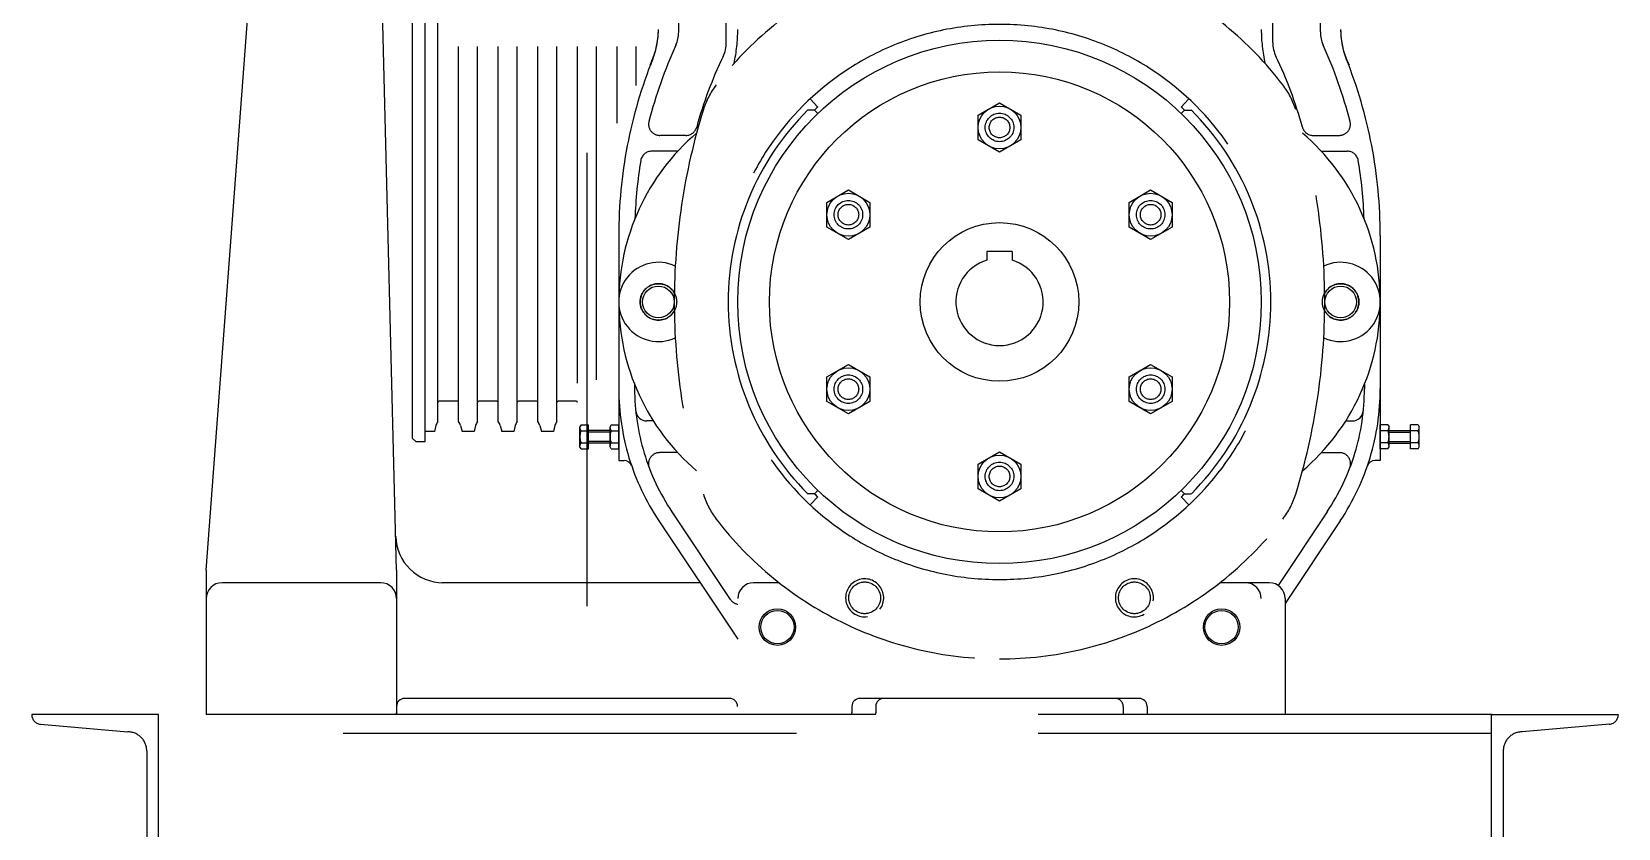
# Model space of a CAD drawing. Header units: millimetres. Extents: x 11948722 to 13111668, y -10771712 to -10232988.
# Drawn here: x 12275232 to 12276020, y -10539106 to -10538711 of the extents above; entities that cross this region are included whole.
import ezdxf

# ---------------------------------------------------------------- set-up
doc = ezdxf.new("R2010")
doc.units = ezdxf.units.MM
doc.header["$LTSCALE"] = 150
doc.header["$MEASUREMENT"] = 0
for name, pattern in [('CENTER', [50.8, 31.75, -6.35, 6.35, -6.35]), ('HID', [2.3, 1.5, -0.8]), ('HIDDEN', [2, 1, -1])]:
    doc.linetypes.add(name, pattern=pattern)
doc.layers.get('0').update_dxf_attribs({"linetype": 'CONTINUOUS'})
doc.layers.get('Defpoints').update_dxf_attribs({"color": 117, "linetype": 'CONTINUOUS'})
for name, color, linetype in [('1', 1, 'CONTINUOUS'), ('2', 4, 'HIDDEN'), ('3', 1, 'CENTER'), ('7', 5, 'CONTINUOUS'), ('B1', 6, 'CONTINUOUS'), ('C2', 3, 'CONTINUOUS'), ('D', 1, 'CONTINUOUS'), ('elev', 8, 'HID')]:
    doc.layers.add(name, color=color, linetype=linetype)

# ---------------------------------------------------------------- blocks, each defined once
blk = doc.blocks.new('A$C1C387044')
at = {"color": 8}
for p, q in [((194.17, -1327.01), (204.8, -1320.87)), ((204.8, -1320.87), (215.44, -1327.01)), ((194.17, -1339.29), (194.17, -1327.01)), ((215.44, -1327.01), (215.44, -1339.29)), ((204.8, -1345.43), (194.17, -1339.29)), ((215.44, -1339.29), (204.8, -1345.43)), ((119.13, -1370.34), (129.76, -1364.2)), ((119.13, -1382.62), (119.13, -1370.34)), ((129.76, -1364.2), (140.4, -1370.34)), ((140.4, -1370.34), (140.4, -1382.62)), ((269.21, -1370.34), (279.84, -1364.2)), ((269.21, -1382.62), (269.21, -1370.34)), ((279.84, -1364.2), (290.47, -1370.34)), ((290.47, -1370.34), (290.47, -1382.62)), ((129.76, -1388.76), (119.13, -1382.62)), ((140.4, -1382.62), (129.76, -1388.76)), ((279.84, -1388.76), (269.21, -1382.62)), ((290.47, -1382.62), (279.84, -1388.76)), ((119.13, -1456.98), (129.76, -1450.84)), ((119.13, -1469.26), (119.13, -1456.98)), ((129.76, -1450.84), (140.4, -1456.98)), ((140.4, -1456.98), (140.4, -1469.26)), ((269.21, -1456.98), (279.84, -1450.84)), ((269.21, -1469.26), (269.21, -1456.98)), ((279.84, -1450.84), (290.47, -1456.98)), ((290.47, -1456.98), (290.47, -1469.26)), ((129.76, -1475.4), (119.13, -1469.26)), ((140.4, -1469.26), (129.76, -1475.4)), ((279.84, -1475.4), (269.21, -1469.26)), ((290.47, -1469.26), (279.84, -1475.4)), ((-2.97, -1480.84), (0.79, -1480.84)), ((-2.97, -1480.84), (0.79, -1480.84)), ((0.79, -1492.67), (0.79, -1480.84)), ((0.79, -1492.67), (0.79, -1480.84)), ((11.99, -1480.84), (15.75, -1480.84)), ((11.99, -1480.84), (15.75, -1480.84)), ((15.75, -1492.67), (15.75, -1480.84)), ((15.75, -1492.67), (15.75, -1480.84)), ((397.61, -1480.84), (393.85, -1480.84)), ((393.85, -1492.67), (393.85, -1480.84)), ((412.58, -1480.84), (408.82, -1480.84)), ((408.82, -1492.67), (408.82, -1480.84)), ((-3.54, -1491.68), (-3.54, -1481.83)), ((-3.54, -1491.68), (-3.54, -1481.83)), ((-2.97, -1483.8), (0.79, -1483.8)), ((-2.97, -1483.8), (0.79, -1483.8)), ((11.42, -1491.68), (11.42, -1481.83)), ((11.42, -1491.68), (11.42, -1481.83)), ((11.99, -1483.8), (15.75, -1483.8)), ((11.99, -1483.8), (15.75, -1483.8)), ((397.61, -1483.8), (393.85, -1483.8)), ((398.18, -1491.68), (398.18, -1481.83)), ((412.58, -1483.8), (408.82, -1483.8)), ((413.15, -1491.68), (413.15, -1481.83)), ((-2.97, -1489.71), (0.79, -1489.71)), ((-2.97, -1489.71), (0.79, -1489.71)), ((-2.97, -1492.67), (0.79, -1492.67)), ((-2.97, -1492.67), (0.79, -1492.67)), ((11.99, -1489.71), (15.75, -1489.71)), ((11.99, -1489.71), (15.75, -1489.71)), ((11.99, -1492.67), (15.75, -1492.67)), ((11.99, -1492.67), (15.75, -1492.67)), ((194.17, -1500.31), (204.8, -1494.17)), ((204.8, -1494.17), (215.44, -1500.31)), ((397.61, -1489.71), (393.85, -1489.71)), ((397.61, -1492.67), (393.85, -1492.67)), ((412.58, -1489.71), (408.82, -1489.71)), ((412.58, -1492.67), (408.82, -1492.67)), ((194.17, -1512.59), (194.17, -1500.31)), ((215.44, -1500.31), (215.44, -1512.59)), ((204.8, -1518.73), (194.17, -1512.59)), ((215.44, -1512.59), (204.8, -1518.73))]:
    blk.add_line(p, q, dxfattribs=at)
for centre, radius in [((204.8, -1333.15), 7.09), ((204.8, -1333.15), 5.12), ((129.76, -1376.48), 7.09), ((279.84, -1376.48), 7.09), ((129.76, -1376.48), 5.12), ((279.84, -1376.48), 5.12), ((129.76, -1463.12), 7.09), ((279.84, -1463.12), 7.09), ((129.76, -1463.12), 5.12), ((279.84, -1463.12), 5.12), ((204.8, -1506.45), 7.09), ((204.8, -1506.45), 5.12)]:
    blk.add_circle(centre, radius, dxfattribs=at)
for centre, radius, start, end in [((-1.35, -1482.32), 2.2, 180, 222.2455), ((-1.35, -1482.32), 2.2, 180, 222.2455), ((4.39, -1486.75), 7.94, 158.13455, 201.86545), ((4.39, -1486.75), 7.94, 158.13455, 201.86545), ((13.62, -1482.32), 2.2, 180, 222.2455), ((13.62, -1482.32), 2.2, 180, 222.2455), ((19.36, -1486.75), 7.94, 158.13455, 201.86545), ((19.36, -1486.75), 7.94, 158.13455, 201.86545), ((395.98, -1482.32), 2.2, 317.7545, 0), ((390.24, -1486.75), 7.94, 338.13455, 21.86545), ((410.95, -1482.32), 2.2, 317.7545, 0), ((405.21, -1486.75), 7.94, 338.13455, 21.86545), ((-1.35, -1491.19), 2.2, 137.7545, 180), ((-1.35, -1491.19), 2.2, 137.7545, 180), ((13.62, -1491.19), 2.2, 137.7545, 180), ((13.62, -1491.19), 2.2, 137.7545, 180), ((395.98, -1491.19), 2.2, 0, 42.2455), ((410.95, -1491.19), 2.2, 0, 42.2455)]:
    blk.add_arc(centre, radius, start, end, dxfattribs=at)
at = {"layer": '1', "color": 8}
for p, q in [((-189.05, -1552.92), (-165.42, -1238.63)), ((-94.52, -1552.92), (-102.4, -1238.63)), ((15.75, -1393.77), (15.75, -1442.31)), ((211.1, -1394.75), (198.5, -1394.75)), ((198.5, -1394.75), (198.5, -1399.08)), ((211.1, -1394.75), (211.1, -1399.08)), ((-2.97, -1480.84), (-3.54, -1481.83)), ((-2.97, -1480.84), (-3.54, -1481.83)), ((11.99, -1480.84), (11.42, -1481.83)), ((11.99, -1480.84), (11.42, -1481.83)), ((15.75, -1474.94), (15.75, -1498.57)), ((15.75, -1474.94), (15.75, -1498.57)), ((393.85, -1474.94), (393.85, -1498.57)), ((397.61, -1480.84), (398.18, -1481.83)), ((412.58, -1480.84), (413.15, -1481.83)), ((-2.97, -1492.67), (-3.54, -1491.68)), ((-2.97, -1492.67), (-3.54, -1491.68)), ((11.99, -1492.67), (11.42, -1491.68)), ((11.99, -1492.67), (11.42, -1491.68)), ((397.61, -1492.67), (398.18, -1491.68)), ((412.58, -1492.67), (413.15, -1491.68)), ((-189.05, -1552.92), (-189.05, -1624.6)), ((-102.4, -1559.22), (-181.17, -1559.22)), ((-94.52, -1552.92), (-94.52, -1624.6)), ((56.14, -1559.22), (-72.08, -1559.22)), ((95.38, -1559.22), (82.71, -1559.22)), ((338.71, -1559.22), (314.22, -1559.22)), ((346.59, -1567.1), (346.59, -1624.6)), ((70.81, -1616.72), (-90.59, -1616.72)), ((131.55, -1620.66), (131.55, -1623.81)), ((274.12, -1616.72), (135.48, -1616.72)), ((143.36, -1620.66), (143.36, -1623.81)), ((266.24, -1620.66), (266.24, -1623.81)), ((278.06, -1620.66), (278.06, -1623.81)), ((-94.6, -1624.6), (-189.05, -1624.6)), ((143.28, -1624.6), (74.75, -1624.6)), ((143.28, -1624.6), (74.83, -1624.6)), ((322.88, -1624.6), (266.32, -1624.6)), ((346.59, -1624.6), (266.32, -1624.6))]:
    blk.add_line(p, q, dxfattribs=at)
for centre, radius in [((204.8, -1419.8), 39.38), ((35.45, -1419.8), 7.88), ((35.45, -1419.8), 7.88), ((374.16, -1419.8), 7.88), ((374.16, -1419.8), 7.88), ((94.52, -1581.28), 9.06), ((94.52, -1581.28), 8.27), ((315.08, -1581.28), 9.06), ((315.08, -1581.28), 8.27)]:
    blk.add_circle(centre, radius, dxfattribs=at)
for centre, radius, start, end in [((204.8, -1419.8), 21.66, 106.91239, 73.08761), ((-71.36, -1535.59), 23.63, 181.57366, 270), ((-181.17, -1567.1), 7.88, 90, 180), ((-102.4, -1567.1), 7.88, 0, 90), ((82.71, -1567.1), 7.88, 90, 180), ((326.9, -1567.1), 7.88, 0, 90), ((338.71, -1567.1), 7.88, 0, 90), ((-90.59, -1620.66), 3.94, 90, 180), ((70.81, -1620.66), 3.94, 0, 90), ((135.48, -1620.66), 3.94, 90, 180), ((147.3, -1620.66), 3.94, 90, 180), ((262.3, -1620.66), 3.94, 0, 90), ((274.12, -1620.66), 3.94, 0, 90), ((-98.46, -1623.81), 3.94, 348.46304, 0), ((127.61, -1623.81), 3.94, 348.46304, 0), ((139.42, -1623.81), 3.94, 348.46304, 0), ((270.18, -1623.81), 3.94, 180, 191.53696), ((282, -1623.81), 3.94, 180, 191.53696)]:
    blk.add_arc(centre, radius, start, end, dxfattribs=at)
at = {"layer": '2', "color": 8}
for centre, radius, start, end in [((204.8, -1419.8), 177.23, 90, 142.5353), ((204.8, -1419.8), 177.23, 37.4647, 90), ((204.8, -1419.8), 137.85, 90, 270), ((204.8, -1419.8), 137.85, 270, 90), ((95.39, -1335.95), 39.38, 142.5353, 162.8012), ((314.22, -1335.95), 39.38, 17.1988, 37.4647), ((314.22, -1335.95), 39.38, 17.1988, 37.4647), ((366.28, -1419.8), 322.96, 162.8012, 197.1988), ((43.32, -1419.8), 322.96, 342.8012, 17.1988), ((95.39, -1503.65), 39.38, 197.1988, 217.4647), ((314.22, -1503.65), 39.38, 322.5353, 342.8012), ((204.8, -1419.8), 177.23, 217.4647, 270), ((204.8, -1419.8), 177.23, 270, 322.5353)]:
    blk.add_arc(centre, radius, start, end, dxfattribs=at)
at = {"layer": '3', "color": 8}
for p, q in [((49.13, -1337.09), (36.09, -1337.09)), ((360.48, -1337.09), (373.51, -1337.09)), ((44.91, -1344.97), (32.12, -1344.97)), ((364.7, -1344.97), (377.48, -1344.97)), ((15.75, -1386.8), (15.75, -1498.57)), ((393.85, -1386.8), (393.85, -1498.57)), ((23.63, -1460.73), (23.63, -1462.89)), ((385.97, -1460.73), (385.97, -1462.89)), ((11.42, -1483.6), (0.79, -1483.6)), ((11.42, -1483.6), (0.79, -1483.6)), ((398.18, -1483.6), (408.82, -1483.6)), ((11.42, -1489.91), (0.79, -1489.91)), ((11.42, -1489.91), (0.79, -1489.91)), ((45.03, -1494.63), (35.99, -1494.63)), ((364.57, -1494.63), (373.61, -1494.63)), ((398.18, -1489.91), (408.82, -1489.91)), ((42.17, -1524.09), (71.15, -1567.53)), ((367.43, -1524.09), (343.1, -1560.56)), ((35.62, -1528.46), (74.83, -1587.24)), ((373.99, -1528.46), (346.59, -1569.53))]:
    blk.add_line(p, q, dxfattribs=at)
for centre, radius in [((35.45, -1419.8), 9.06), ((374.16, -1419.8), 9.06), ((137.85, -1566.74), 7.88), ((271.76, -1566.74), 7.88)]:
    blk.add_circle(centre, radius, dxfattribs=at)
for centre, radius, start, end in [((-3.94, -1284.47), 39.38, 333.43495, 0), ((-3.94, -1284.47), 39.38, 338.21321, 0), ((-3.94, -1284.47), 78.77, 347.66623, 0), ((413.54, -1284.47), 78.77, 180, 192.33377), ((413.54, -1284.47), 39.38, 180, 201.78679), ((413.54, -1284.47), 39.38, 180, 206.56505), ((252.06, -1386.8), 236.31, 158.21321, 180), ((252.06, -1386.8), 228.43, 155.55585, 165.65827), ((252.06, -1386.8), 204.8, 154.25832, 164.77867), ((157.54, -1386.8), 204.8, 15.22133, 25.74168), ((157.54, -1386.8), 228.43, 14.34173, 24.44415), ((157.54, -1386.8), 236.31, 0, 21.78679), ((36.09, -1331.58), 5.51, 165.65827, 270), ((373.51, -1331.58), 5.51, 270, 14.34173), ((49.13, -1331.58), 5.51, 270, 344.77867), ((360.48, -1331.58), 5.51, 195.22133, 270), ((32.12, -1350.48), 5.51, 90, 170.6248), ((44.91, -1350.48), 5.51, 88.74229, 90), ((364.7, -1350.48), 5.51, 90, 91.25771), ((377.48, -1350.48), 5.51, 9.3752, 90), ((252.06, -1386.8), 228.43, 170.6248, 177.91741), ((157.54, -1386.8), 228.43, 2.08259, 9.3752), ((35.45, -1419.8), 9.06, 28.82612, 331.17388), ((35.45, -1419.8), 9.06, 28.82612, 331.17388), ((374.16, -1419.8), 9.06, 209.20216, 150.79784), ((374.16, -1419.8), 9.06, 209.20216, 150.79784), ((133.91, -1462.89), 118.15, 180, 213.70735), ((133.91, -1462.89), 110.28, 180, 213.70735), ((275.69, -1462.89), 110.28, 326.29265, 0), ((275.69, -1462.89), 118.15, 326.29265, 0), ((35.99, -1500.15), 5.51, 90, 200.82987), ((373.61, -1500.15), 5.51, 339.17013, 90), ((137.85, -1566.74), 9.45, 323.21038, 278.70456), ((271.76, -1566.74), 9.45, 350.54683, 300.55895), ((75.74, -1564.47), 5.51, 213.70735, 260.54092)]:
    blk.add_arc(centre, radius, start, end, dxfattribs=at)
at = {"layer": '7', "color": 8}
for p, q in [((11.42, -1484.39), (0.79, -1484.39)), ((11.42, -1484.39), (0.79, -1484.39)), ((398.18, -1484.39), (408.82, -1484.39)), ((11.42, -1489.12), (0.79, -1489.12)), ((11.42, -1489.12), (0.79, -1489.12)), ((398.18, -1489.12), (408.82, -1489.12))]:
    blk.add_line(p, q, dxfattribs=at)
at = {"layer": 'B1', "color": 8}
for p, q in [((114.55, -1323.02), (110.79, -1318.99)), ((295.05, -1323.02), (298.81, -1318.99)), ((113, -1324.49), (109.62, -1324.49)), ((114.67, -1326.16), (113, -1324.49)), ((294.93, -1326.16), (296.6, -1324.49)), ((296.6, -1324.49), (299.98, -1324.49)), ((113, -1515.11), (109.62, -1515.11)), ((114.55, -1516.58), (110.79, -1520.62)), ((114.67, -1513.44), (113, -1515.11)), ((294.93, -1513.44), (296.6, -1515.11)), ((295.05, -1516.58), (298.81, -1520.62)), ((296.6, -1515.11), (299.98, -1515.11))]:
    blk.add_line(p, q, dxfattribs=at)
for centre, radius, start, end in [((204.8, -1419.8), 132.33, 133, 133.92586), ((204.8, -1419.8), 132.33, 46.07414, 47), ((204.8, -1419.8), 134.7, 134.95983, 225), ((204.8, -1419.8), 134.7, 315, 45.04017), ((126.03, -1419.8), 110.28, 130.51071, 180), ((283.57, -1419.8), 110.28, 0, 49.48929), ((126.03, -1419.8), 110.28, 180, 229.48929), ((283.57, -1419.8), 110.28, 310.51071, 0), ((204.8, -1419.8), 132.33, 226.07414, 227), ((204.8, -1419.8), 132.33, 313, 313.92586)]:
    blk.add_arc(centre, radius, start, end, dxfattribs=at)
at = {"layer": 'C2', "color": 8}
for p, q in [((-86.65, -1487.54), (-86.65, -1279.06)), ((-80.35, -1489.12), (-80.35, -1279.06)), ((-74.04, -1479.14), (-74.04, -1279.06)), ((-63.8, -1479.14), (-63.8, -1292.9)), ((-54.35, -1479.14), (-54.35, -1292.9)), ((-44.11, -1479.14), (-44.11, -1292.9)), ((-34.66, -1479.14), (-34.66, -1292.9)), ((-24.42, -1479.14), (-24.42, -1292.9)), ((-14.97, -1479.14), (-14.97, -1292.9)), ((-4.73, -1460.12), (-4.73, -1292.9)), ((4.73, -1458.42), (4.73, -1292.9)), ((14.97, -1331.1), (14.97, -1292.9)), ((24.42, -1312.27), (24.42, -1292.9)), ((-64.43, -1469.03), (-73.41, -1469.03)), ((-44.74, -1469.03), (-53.72, -1469.03)), ((-25.05, -1469.03), (-34.03, -1469.03)), ((-5.36, -1469.03), (-14.34, -1469.03)), ((-85.07, -1489.12), (-86.65, -1487.54)), ((-75.79, -1484.08), (-80.35, -1484.08)), ((-75.01, -1481.19), (-75.79, -1484.08)), ((-62.84, -1481.19), (-62.06, -1484.08)), ((-56.09, -1484.08), (-62.06, -1484.08)), ((-55.32, -1481.19), (-56.09, -1484.08)), ((-43.14, -1481.19), (-42.37, -1484.08)), ((-36.4, -1484.08), (-42.37, -1484.08)), ((-35.63, -1481.19), (-36.4, -1484.08)), ((-23.45, -1481.19), (-22.68, -1484.08)), ((-16.71, -1484.08), (-22.68, -1484.08)), ((-15.93, -1481.19), (-16.71, -1484.08)), ((-85.07, -1489.12), (-80.35, -1489.12))]:
    blk.add_line(p, q, dxfattribs=at)
for radius in [129.97, 114.22]:
    blk.add_circle((204.8, -1419.8), radius, dxfattribs=at)
for centre, radius, start, end in [((-73.41, -1469.66), 0.63, 90, 180), ((-64.43, -1469.66), 0.63, 0, 90), ((-53.72, -1469.66), 0.63, 90, 180), ((-44.74, -1469.66), 0.63, 0, 90), ((-34.03, -1469.66), 0.63, 90, 180), ((-25.05, -1469.66), 0.63, 0, 90), ((-14.34, -1469.66), 0.63, 90, 180), ((-5.36, -1469.66), 0.63, 0, 90), ((-68.92, -1482.82), 6.3, 144.34091, 165), ((-68.92, -1482.82), 6.3, 15, 35.65909), ((-49.23, -1482.82), 6.3, 144.34091, 165), ((-49.23, -1482.82), 6.3, 15, 35.65909), ((-29.54, -1482.82), 6.3, 144.34091, 165), ((-29.54, -1482.82), 6.3, 15, 35.65909), ((-9.85, -1482.82), 6.3, 144.34091, 165)]:
    blk.add_arc(centre, radius, start, end, dxfattribs=at)
at = {"layer": 'D', "color": 8}
for p, q in [((45.52, -1285.75), (45.52, -1279.59)), ((69.15, -1291.01), (69.15, -1279.59)), ((340.45, -1291.01), (340.45, -1279.59)), ((364.08, -1285.75), (364.08, -1279.59)), ((32.91, -1478.88), (29.67, -1478.88)), ((376.69, -1478.88), (379.93, -1478.88)), ((15.75, -1498.57), (18.42, -1498.57)), ((393.85, -1498.57), (391.18, -1498.57))]:
    blk.add_line(p, q, dxfattribs=at)
for centre in [(204.8, -1333.15), (129.76, -1376.48), (279.84, -1376.48), (129.76, -1463.12), (279.84, -1463.12), (204.8, -1506.45)]:
    blk.add_circle(centre, 10.63, dxfattribs=at)
for centre, radius, start, end in [((29.76, -1285.75), 15.75, 335.55585, 0), ((53.4, -1291.01), 15.75, 334.25832, 0), ((53.4, -1291.01), 15.75, 334.25832, 0), ((356.21, -1291.01), 15.75, 180, 205.74168), ((379.84, -1285.75), 15.75, 180, 204.44415), ((35.45, -1419.8), 19.69, 64.84934, 295.15066), ((374.16, -1419.8), 19.69, 244.84934, 115.15066), ((29.67, -1473.36), 5.51, 185.73659, 270), ((379.93, -1473.36), 5.51, 270, 354.26341), ((18.42, -1502.51), 3.94, 18.93392, 90), ((391.18, -1502.51), 3.94, 90, 161.06608)]:
    blk.add_arc(centre, radius, start, end, dxfattribs=at)
at = {"layer": 'Defpoints', "color": 8}
for p in [(68.36, -1295.92), (68.36, -1295.92), (341.24, -1295.92), (49.18, -1376.7), (360.42, -1462.9), (27.78, -1514.82), (381.82, -1514.82), (326.97, -1525.39), (204.8, -1530.59), (137.85, -1585.58), (271.76, -1585.58), (-189.05, -1624.6), (-189.05, -1624.6), (-189.05, -1624.6), (346.59, -1624.6)]:
    blk.add_point(p, dxfattribs=at)
at = {"layer": 'elev'}
blk.add_line((0, -36070.83), (0, -851.4), dxfattribs=at)
at = {"layer": 'elev', "color": 8}
for p, q in [((448.99, -1624.6), (-212.68, -1624.6)), ((448.99, -1634.05), (-212.68, -1634.05))]:
    blk.add_line(p, q, dxfattribs=at)
for points in [[(-228.04, -1773.48), (-271.38, -1777.27, 0.388879), (-275.69, -1781.98), (-275.69, -1782.14), (-212.68, -1782.14), (-212.68, -1624.6), (-275.69, -1624.6), (-275.69, -1624.77, 0.388879), (-271.38, -1629.47), (-228.04, -1633.27, -0.414214), (-218.59, -1642.72), (-218.59, -1764.02, -0.414214)], [(464.35, -1773.48), (507.69, -1777.27, -0.388879), (512, -1781.98), (512, -1782.14), (448.99, -1782.14), (448.99, -1624.6), (512, -1624.6), (512, -1624.77, -0.388879), (507.69, -1629.47), (464.35, -1633.27, 0.414214), (454.9, -1642.72), (454.9, -1764.02, 0.414214)]]:
    blk.add_lwpolyline(points, format="xyb", close=True, dxfattribs=at)

msp = doc.modelspace()

# ---------------------------------------------------------------- block references
at = {"layer": 'elev', "ltscale": 1200}
msp.add_blockref('A$C1C387044', (12275507.61, -10537425.32), dxfattribs=at)

doc.saveas('drawing.dxf')
